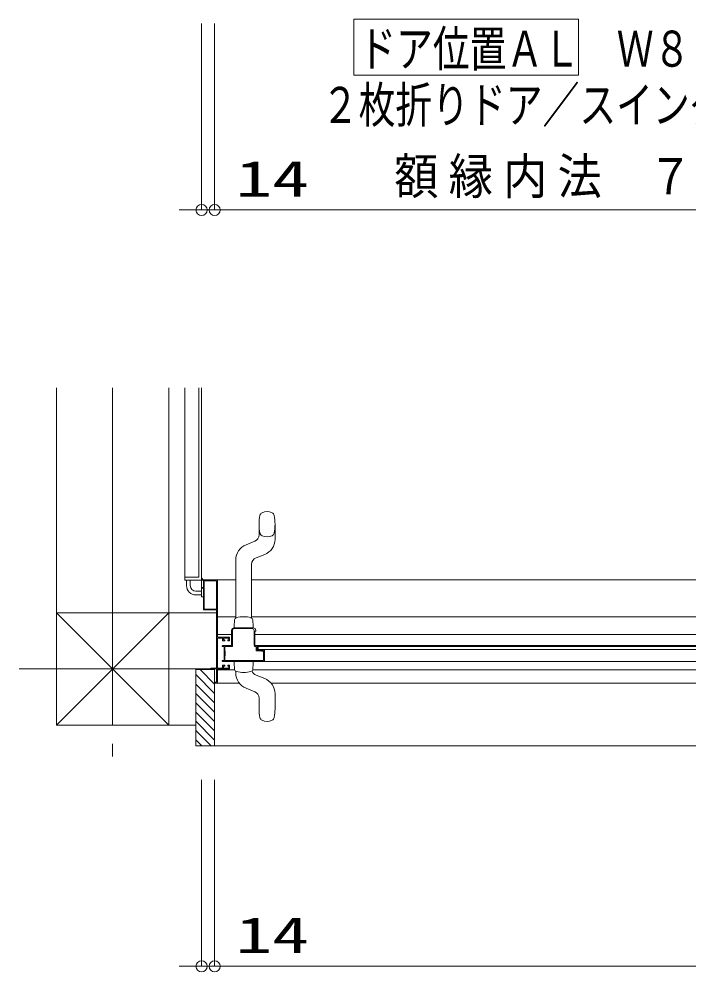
# Model space of a CAD drawing. Units: millimetres on the paper. Extents: x -305 to 305, y -152 to 152.
# Drawn here: x -141.9 to -106.1, y -75.9 to -25 of the extents above; entities that cross this region are included whole.
import ezdxf
from ezdxf.enums import TextEntityAlignment as Align

# ---------------------------------------------------------------- set-up
doc = ezdxf.new("R2010")
doc.units = ezdxf.units.MM
doc.linetypes.add('LONG_CHAIN', pattern=[21, 18, -1, 1, -1])
doc.layers.add('0-0_0', color=7, linetype='Continuous', lineweight=9)
doc.layers.add('0-1_VIEW0001', color=7, linetype='Continuous', lineweight=9)
doc.styles.add('ＭＳ ゴシック', font='')
doc.styles.get('ＭＳ ゴシック').set_extended_font_data('MS Gothic')

# ---------------------------------------------------------------- blocks, each defined once
blk = doc.blocks.new('_ORIGIN')
at = {"layer": '0-0_0'}
blk.add_line((0, 0), (-1, 0), dxfattribs=at)
blk.add_circle((0, 0), 0.5, dxfattribs=at)

msp = doc.modelspace()

# ---------------------------------------------------------------- linework, layer by layer
at = {"layer": '0-1_VIEW0001'}
for p, q in [((-132.184, -25.217), (-132.184, -35.176)), ((-131.484, -25.217), (-131.484, -35.176)), ((-131.484, -25.217), (-131.484, -35.176)), ((-124.044, -27.984), (-124.044, -24.984)), ((-124.044, -24.984), (-112.044, -24.984)), ((-112.044, -27.984), (-112.044, -24.984)), ((-124.044, -27.984), (-112.044, -27.984)), ((-132.784, -35.176), (-133.384, -35.176)), ((-131.484, -35.176), (-132.184, -35.176)), ((-131.484, -35.176), (-126.233, -35.176)), ((-130.884, -35.176), (-130.284, -35.176)), ((-93.484, -35.176), (-130.884, -35.176)), ((-139.934, -44.677), (-139.934, -62.677)), ((-133.934, -44.677), (-133.934, -62.677)), ((-133.084, -44.677), (-133.084, -54.929)), ((-132.334, -44.677), (-132.334, -54.779)), ((-132.184, -44.677), (-132.184, -54.779)), ((-132.184, -44.677), (-132.184, -54.904)), ((-129.109, -51.954), (-129.109, -52.515)), ((-128.259, -51.954), (-128.259, -52.753)), ((-129.806, -53.046), (-129.346, -52.864)), ((-130.359, -56.958), (-130.359, -53.859)), ((-129.272, -53.749), (-128.812, -53.566)), ((-129.509, -56.959), (-129.509, -54.097)), ((-132.334, -54.779), (-133.084, -54.779)), ((-132.209, -54.929), (-133.084, -54.929)), ((-132.984, -55.229), (-132.984, -54.929)), ((-132.784, -55.229), (-132.784, -54.929)), ((-132.159, -54.929), (-132.084, -54.929)), ((-132.084, -55.328), (-132.084, -54.928)), ((-132.084, -54.928), (-131.334, -54.928)), ((-131.334, -54.928), (-131.334, -57.978)), ((-131.309, -54.928), (-130.359, -54.928)), ((-93.059, -54.928), (-129.509, -54.928)), ((-132.184, -54.954), (-132.184, -55.829)), ((-132.084, -55.368), (-132.159, -55.368)), ((-132.039, -56.483), (-132.039, -54.973)), ((-132.039, -54.973), (-131.384, -54.973)), ((-131.384, -54.973), (-131.384, -56.483)), ((-132.484, -55.529), (-132.184, -55.529)), ((-132.484, -55.729), (-132.184, -55.729)), ((-132.184, -55.829), (-132.084, -55.829)), ((-133.935, -62.677), (-139.935, -56.677)), ((-133.934, -56.677), (-139.934, -62.677)), ((-131.389, -56.677), (-139.934, -56.677)), ((-131.384, -56.483), (-132.039, -56.483)), ((-131.389, -56.528), (-131.389, -59.638)), ((-130.359, -56.889), (-131.309, -56.889)), ((-93.534, -56.889), (-129.509, -56.889)), ((-130.433, -57.479), (-130.434, -57.479)), ((-130.432, -57.479), (-130.434, -57.479)), ((-130.434, -57.479), (-129.434, -57.479)), ((-129.434, -57.404), (-129.452, -57.056)), ((-129.434, -57.479), (-129.436, -57.479)), ((-129.434, -57.479), (-129.436, -57.479)), ((-129.434, -57.404), (-129.434, -57.479)), ((-129.434, -57.479), (-129.434, -57.404)), ((-130.584, -57.839), (-131.334, -57.839)), ((-131.334, -57.978), (-130.684, -57.978)), ((-130.684, -57.978), (-130.684, -58.178)), ((-130.584, -58.429), (-130.584, -57.629)), ((-130.539, -58.479), (-130.539, -57.629)), ((-130.434, -57.524), (-129.484, -57.524)), ((-129.379, -57.629), (-129.379, -58.429)), ((-129.334, -57.669), (-129.334, -58.429)), ((-92.184, -57.839), (-129.334, -57.839)), ((-129.299, -57.654), (-129.319, -57.654)), ((-129.284, -57.629), (-129.284, -57.639)), ((-131.334, -58.028), (-131.334, -59.628)), ((-131.059, -58.028), (-131.334, -58.028)), ((-130.984, -58.479), (-131.074, -58.479)), ((-131.059, -58.178), (-131.059, -58.028)), ((-130.939, -58.178), (-131.059, -58.178)), ((-131.044, -58.429), (-130.584, -58.429)), ((-130.729, -58.028), (-131.014, -58.028)), ((-131.014, -58.028), (-131.014, -58.128)), ((-131.014, -58.128), (-130.939, -58.128)), ((-130.984, -59.229), (-130.984, -58.479)), ((-130.944, -58.479), (-130.539, -58.479)), ((-130.944, -58.729), (-130.944, -58.479)), ((-130.939, -58.128), (-130.939, -58.178)), ((-130.789, -58.178), (-130.789, -58.128)), ((-130.789, -58.128), (-130.729, -58.128)), ((-130.684, -58.178), (-130.789, -58.178)), ((-130.729, -58.128), (-130.729, -58.028)), ((-129.334, -58.429), (-93.044, -58.429)), ((-129.329, -58.479), (-129.259, -58.479)), ((-129.259, -58.479), (-129.259, -58.709)), ((-92.654, -58.482), (-129.214, -58.482)), ((-129.214, -58.482), (-129.214, -58.664)), ((-129.164, -58.632), (-129.164, -58.482)), ((-130.984, -59.114), (-130.984, -58.594)), ((-130.919, -58.754), (-130.944, -58.729)), ((-130.944, -58.979), (-130.919, -58.954)), ((-130.944, -59.229), (-130.944, -58.979)), ((-130.919, -58.954), (-130.919, -58.754)), ((-129.259, -58.709), (-129.026, -58.709)), ((-129.214, -58.664), (-129.024, -58.664)), ((-129.164, -58.632), (-93.044, -58.632)), ((-129.02, -58.71), (-128.982, -58.725)), ((-129.005, -58.667), (-128.967, -58.683)), ((-128.963, -58.729), (-128.874, -58.729)), ((-128.961, -58.684), (-128.889, -58.684)), ((-128.874, -58.729), (-128.874, -59.229)), ((-128.864, -58.659), (-128.864, -58.654)), ((-128.854, -58.644), (-128.853, -58.644)), ((-128.845, -58.646), (-128.831, -58.654)), ((-128.824, -58.664), (-128.824, -59.279)), ((-131.074, -59.229), (-130.984, -59.229)), ((-131.059, -59.478), (-130.939, -59.478)), ((-131.059, -59.628), (-131.059, -59.478)), ((-93.044, -59.279), (-131.044, -59.279)), ((-128.874, -59.229), (-130.944, -59.229)), ((-130.939, -59.478), (-130.939, -59.528)), ((-130.789, -59.528), (-130.789, -59.478)), ((-130.434, -59.354), (-130.434, -59.279)), ((-130.434, -59.354), (-130.416, -59.701)), ((-129.434, -59.354), (-129.452, -59.701)), ((-129.434, -59.279), (-129.434, -59.354)), ((-132.484, -59.706), (-131.484, -59.706)), ((-132.484, -59.706), (-132.484, -63.781)), ((-131.484, -60.982), (-132.484, -59.982)), ((-131.484, -60.487), (-132.265, -59.706)), ((-131.684, -59.678), (-131.684, -59.638)), ((-131.684, -59.638), (-131.389, -59.638)), ((-131.384, -59.678), (-131.684, -59.678)), ((-131.484, -59.706), (-131.484, -63.781)), ((-131.384, -60.378), (-131.384, -59.678)), ((-131.334, -59.628), (-131.059, -59.628)), ((-131.334, -60.431), (-131.334, -59.678)), ((-130.684, -59.678), (-131.334, -59.678)), ((-130.413, -59.724), (-131.334, -59.724)), ((-130.939, -59.528), (-131.014, -59.528)), ((-131.014, -59.528), (-131.014, -59.628)), ((-131.014, -59.628), (-130.729, -59.628)), ((-130.729, -59.528), (-130.789, -59.528)), ((-130.729, -59.628), (-130.729, -59.528)), ((-130.359, -59.898), (-130.359, -59.799)), ((-129.544, -59.814), (-129.543, -59.814)), ((-129.544, -59.814), (-129.543, -59.814)), ((-129.456, -59.724), (-55.209, -59.724)), ((-129.454, -59.701), (-129.452, -59.701)), ((-129.453, -59.701), (-129.452, -59.701)), ((-128.812, -60.191), (-129.272, -60.009)), ((-131.484, -61.482), (-132.484, -60.482)), ((-131.484, -60.378), (-131.384, -60.378)), ((-131.484, -60.413), (-131.484, -60.393)), ((-131.484, -60.431), (-130.178, -60.431)), ((-128.475, -60.429), (-55.059, -60.429)), ((-131.484, -61.982), (-132.484, -60.982)), ((-128.259, -61.804), (-128.259, -61.004)), ((-131.484, -62.482), (-132.484, -61.482)), ((-129.109, -61.242), (-129.109, -61.804)), ((-131.484, -62.977), (-132.484, -61.977)), ((-131.484, -63.472), (-132.484, -62.472)), ((-132.484, -62.677), (-139.934, -62.677)), ((-131.67, -63.781), (-132.484, -62.967)), ((-132.165, -63.781), (-132.484, -63.462)), ((-54.059, -63.781), (-132.484, -63.781)), ((-132.184, -65.593), (-132.184, -75.552)), ((-131.484, -65.593), (-131.484, -75.552)), ((-131.484, -65.593), (-131.484, -75.552)), ((-132.784, -75.552), (-133.384, -75.552)), ((-131.484, -75.552), (-132.184, -75.552)), ((-131.484, -75.552), (-126.233, -75.552)), ((-130.884, -75.552), (-130.284, -75.552)), ((-55.659, -75.552), (-130.884, -75.552))]:
    msp.add_line(p, q, dxfattribs=at)
at = {"layer": '0-1_VIEW0001', "linetype": 'LONG_CHAIN'}
for p, q in [((-136.934, -44.677), (-136.934, -64.356)), ((-131.684, -59.677), (-141.933, -59.677))]:
    msp.add_line(p, q, dxfattribs=at)
at = {"layer": '0-1_VIEW0001'}
for points in [[(-132.159, -55.368), (-132.159, -55.328), (-132.084, -55.328)], [(-131.389, -56.528), (-132.084, -56.528), (-132.084, -55.368)], [(-130.584, -57.629), (-130.54, -57.523), (-130.434, -57.479)], [(-130.434, -57.479), (-130.434, -57.404), (-130.416, -57.056)], [(-129.434, -57.479), (-129.328, -57.523), (-129.284, -57.629)], [(-130.539, -57.629), (-130.508, -57.554), (-130.434, -57.524)], [(-129.484, -57.524), (-129.41, -57.554), (-129.379, -57.629)], [(-129.319, -57.654), (-129.33, -57.658), (-129.334, -57.669)], [(-129.284, -57.639), (-129.288, -57.649), (-129.299, -57.654)], [(-131.074, -58.479), (-131.081, -58.476), (-131.084, -58.469), (-131.072, -58.44), (-131.044, -58.429)], [(-129.379, -58.429), (-129.364, -58.464), (-129.329, -58.479)], [(-129.026, -58.709), (-129.023, -58.709), (-129.02, -58.71)], [(-129.024, -58.664), (-129.014, -58.665), (-129.005, -58.667)], [(-128.982, -58.725), (-128.973, -58.728), (-128.963, -58.729)], [(-128.967, -58.683), (-128.964, -58.683), (-128.961, -58.684)], [(-128.889, -58.684), (-128.871, -58.676), (-128.864, -58.659)], [(-128.864, -58.654), (-128.861, -58.647), (-128.854, -58.644)], [(-128.853, -58.644), (-128.849, -58.644), (-128.845, -58.646)], [(-128.831, -58.654), (-128.826, -58.66), (-128.824, -58.664)], [(-131.044, -59.279), (-131.072, -59.267), (-131.084, -59.239), (-131.081, -59.232), (-131.074, -59.229)], [(-130.789, -59.478), (-130.684, -59.478), (-130.684, -59.678)], [(-129.346, -60.894), (-129.549, -60.813), (-129.806, -60.711)]]:
    msp.add_lwpolyline(points, dxfattribs=at)
for centre, radius, start, end in [((-128.866, -51.52), 0.2, 115.34, 168.6588), ((-128.684, -51.904), 0.625, 64.66, 115.34), ((-128.502, -51.52), 0.2, 11.3412, 64.66), ((-126.702, -51.954), 2.408, 168.6588, 191.3412), ((-130.667, -51.954), 2.408, 348.6588, 11.3412), ((-129.484, -52.515), 0.375, 291.6036, 0), ((-128.866, -52.388), 0.2, 191.3412, 244.66), ((-128.684, -52.004), 0.625, 244.66, 295.34), ((-129.134, -52.753), 0.875, 291.6036, 0), ((-128.502, -52.388), 0.2, 295.34, 348.6588), ((-129.484, -53.859), 0.875, 111.6036, 180), ((-129.134, -54.097), 0.375, 111.6036, 180), ((-132.209, -54.904), 0.025, 270, 0), ((-132.034, -54.779), 0.15, 180, 270), ((-132.159, -54.954), 0.025, 90, 180), ((-132.484, -55.229), 0.5, 180, 270), ((-132.484, -55.229), 0.3, 180, 270), ((-130.291, -57.063), 0.125, 103.6794, 176.999), ((-129.934, -58.309), 1.421, 73.7963, 105.7817), ((-129.577, -57.063), 0.125, 3.001, 71.5432), ((-130.291, -59.694), 0.125, 183.0011, 256.479), ((-129.484, -59.898), 0.875, 180, 248.3964), ((-129.934, -58.448), 1.421, 254.2304, 285.9811), ((-129.577, -59.694), 0.125, 285.9428, 356.999), ((-129.134, -59.66), 0.375, 199.0634, 248.3964), ((-129.134, -61.004), 0.875, 0, 68.3964), ((-129.484, -61.242), 0.375, 0, 68.3964), ((-126.702, -61.804), 2.408, 180, 191.3412), ((-130.667, -61.804), 2.408, 348.6588, 0), ((-128.866, -62.238), 0.2, 191.3412, 244.66), ((-128.684, -61.854), 0.625, 244.66, 295.34), ((-128.502, -62.238), 0.2, 295.34, 348.6588)]:
    msp.add_arc(centre, radius, start, end, dxfattribs=at)

# ---------------------------------------------------------------- block references
at = {"layer": '0-1_VIEW0001', "xscale": 0.6, "yscale": 0.6}
for p in [(-132.184, -35.176), (-132.184, -75.552)]:
    msp.add_blockref('_ORIGIN', p, dxfattribs=at)
at = {"layer": '0-1_VIEW0001', "xscale": 0.6, "yscale": 0.6, "rotation": 180}
for p in [(-131.484, -35.176), (-131.484, -35.176), (-131.484, -75.552), (-131.484, -75.552)]:
    msp.add_blockref('_ORIGIN', p, dxfattribs=at)

# ---------------------------------------------------------------- texts
at = {"layer": '0-1_VIEW0001', "style": 'ＭＳ ゴシック'}
for s, width, p in [('ドア位置ＡＬ\u3000Ｗ８００', 0.75, (-123.759, -28.103)), ('２枚折りドア／スイングドア', 0.75, (-125.759, -31.101)), ('額', 0.9, (-121.889, -34.91)), ('縁', 0.9, (-118.981, -34.91)), ('内', 0.9, (-116.073, -34.91)), ('法', 0.9, (-113.165, -34.91)), ('７', 0.9, (-108.325, -34.91)), ('14', 1.5, (-130.368, -35.046)), ('14', 1.5, (-130.368, -75.423))]:
    msp.add_text(s, height=1.921, dxfattribs=dict(at, width=width)).set_placement(p, align=Align.BOTTOM_LEFT)

doc.saveas('drawing.dxf')
